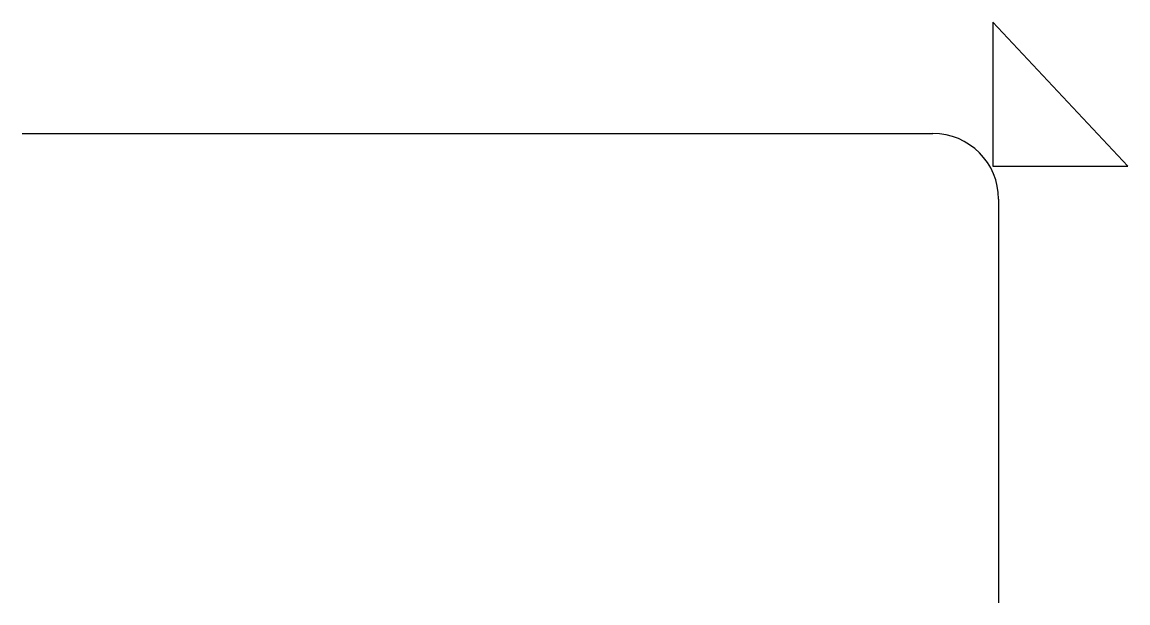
# Model space of a CAD drawing. Header units: metres. Extents: x 2349 to 3943, y -112247 to -111410.
import ezdxf

# ---------------------------------------------------------------- set-up
doc = ezdxf.new("R2010")
doc.units = ezdxf.units.M
doc.layers.add('DET1', color=1, linetype='Continuous')

msp = doc.modelspace()

# ---------------------------------------------------------------- linework, layer by layer
at = {"layer": 'DET1'}
for p, q in [((3748.15, -111410.36), (3748.15, -111618.06)), ((3942.99, -111618.06), (3748.15, -111410.36)), ((2349.13, -111570.81), (3661.91, -111570.81)), ((3748.15, -111618.06), (3942.99, -111618.06)), ((3756.73, -111665.63), (3756.73, -112247.09))]:
    msp.add_line(p, q, dxfattribs=at)
msp.add_arc((3661.91, -111665.63), 94.82, 0, 90, dxfattribs=at)

doc.saveas('drawing.dxf')
